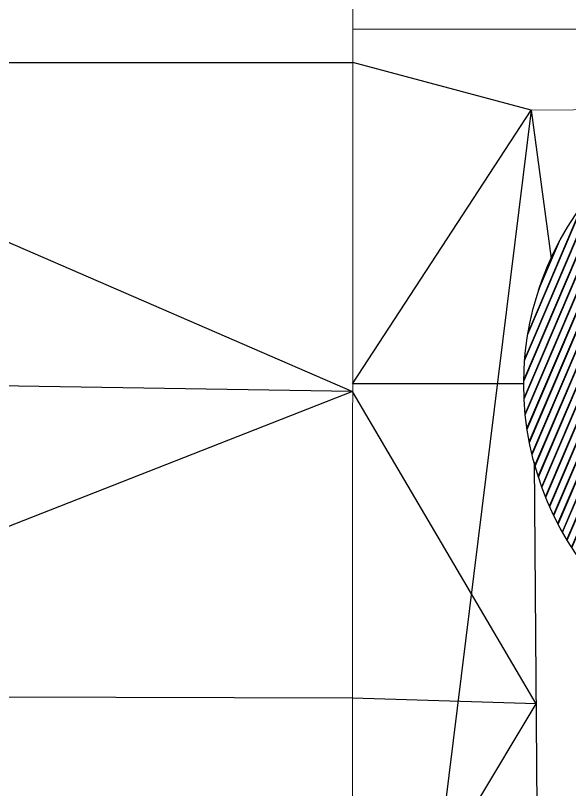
# Model space of a CAD drawing. Header units: millimetres. Extents: x 348 to 2201, y 118 to 1049.
# Drawn here: x 877.44 to 884.03, y 619.37 to 628.58 of the extents above; entities that cross this region are included whole.
import ezdxf

# ---------------------------------------------------------------- set-up
doc = ezdxf.new("R2010")
doc.units = ezdxf.units.MM
doc.layers.add('206_MURO_E_MURO_ARRIMO', color=7, linetype='Continuous', lineweight=18)
doc.layers.add('PA6_TERRENO', color=6, linetype='Continuous', lineweight=18)

msp = doc.modelspace()

# ---------------------------------------------------------------- hatches: boundary and pattern name
h = msp.add_hatch()
h.set_pattern_fill('JIS_RC_30', color=256, scale=0.0029, angle=21.89236)
h.set_pattern_definition([(66.892362, (-996.27785, -2138.987124), (-0.0800199193, 0.0341439967), []), (66.892362, (-996.27516, -2138.98604), (-0.0800199193, 0.0341439967), []), (66.892362, (-996.272465, -2138.98496), (-0.0800199193, 0.0341439967), [])])
h.paths.add_polyline_path([(883.7493, 622.8543, 0.437272), (888.6879, 620.9714), (889.1406, 621.3297), (889.5065, 621.5293, 0.313893), (890.4293, 625.5386, 1)])
h.paths.add_polyline_path([(886.1519, 626.4937), (886.1868, 626.4069), (887.8831, 626.3889), (887.9199, 626.475), (887.9912, 626.4445), (887.9544, 626.3584), (889.1412, 625.1462), (889.228, 625.1811), (889.257, 625.1092), (889.1701, 625.0743), (889.1521, 623.378), (889.2382, 623.3413), (889.2078, 623.2699), (889.1217, 623.3067), (887.9095, 622.1199), (887.9444, 622.0331), (887.8724, 622.0042), (887.8375, 622.091), (886.1412, 622.109), (886.1045, 622.0229), (886.0332, 622.0533), (886.0699, 622.1394), (884.8832, 623.3516), (884.7963, 623.3167), (884.7674, 623.3887), (884.8542, 623.4236), (884.8722, 625.1199), (884.7861, 625.1566), (884.8166, 625.2279), (884.9027, 625.1912), (886.1149, 626.378), (886.08, 626.4648)], flags=16)
h.paths.add_polyline_path([(887.1201, 624.2923, -1), (886.9043, 624.2056, -1)], flags=0)

# ---------------------------------------------------------------- linework, layer by layer
for p, q in [((872.4155, 628.0242), (881.4518, 624.1077)), ((872.4155, 628.0242), (881.4528, 628.0218)), ((883.5787, 627.455), (881.4528, 628.0218)), ((883.5787, 627.455), (881.4482, 610.2627)), ((881.4518, 624.197), (883.5787, 627.455)), ((883.5787, 627.455), (883.8143, 625.6902)), ((881.4518, 624.1077), (872.3564, 624.2501)), ((883.4898, 624.1965), (881.4518, 624.197)), ((881.4518, 624.1077), (872.3766, 620.5461)), ((883.6357, 620.3907), (881.4518, 624.1077)), ((883.6125, 623.2645), (883.716, 610.4349)), ((881.4508, 620.4572), (872.4667, 620.4856)), ((883.6357, 620.3907), (881.4508, 620.4572)), ((881.4499, 616.7456), (883.6357, 620.3907))]:
    msp.add_line(p, q)
msp.add_circle((887.0893, 624.1965), 3.5995)
at = {"layer": '206_MURO_E_MURO_ARRIMO'}
msp.add_line((881.4447, 596.5758), (881.4733, 708.4204), dxfattribs=at)
msp.add_lwpolyline([(883.5787, 627.455), (885.5964, 627.4718)], dxfattribs=at)
at = {"layer": 'PA6_TERRENO'}
msp.add_lwpolyline([(881.4529, 628.4164), (881.4733, 708.4204), (943.2638, 711.7029), (942.8513, 628.4164)], close=True, dxfattribs=at)

doc.saveas('drawing.dxf')
